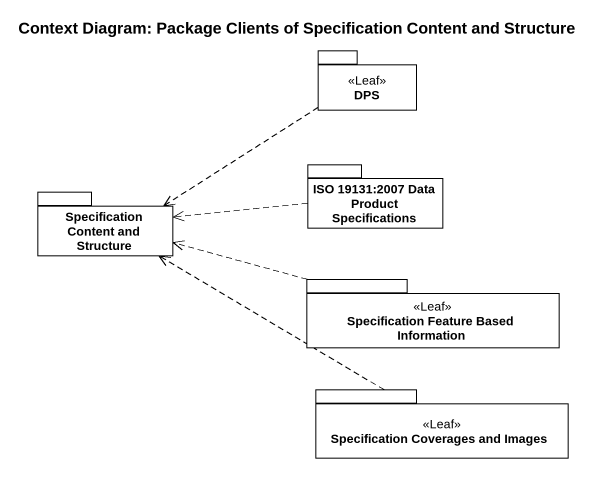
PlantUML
@startuml
title Context Diagram: Package Clients of Specification Content and Structure
package DPS <<Leaf>> {
}
package "ISO 19131:2007 Data Product Specifications" as ISO_19131_2007_Data_Product {
}
package "Specification Content and Structure" as Specification_Content_and {
}
package "Specification Feature Based Information" as Specification_Feature_Based <<Leaf>> {
}
package "Specification Coverages and Images" as Specification_Coverages_and <<Leaf>> {
}
DPS .left.> Specification_Content_and
ISO_19131_2007_Data_Product .left.> Specification_Content_and
Specification_Feature_Based .left.> Specification_Content_and
Specification_Coverages_and .left.> Specification_Content_and
@enduml
